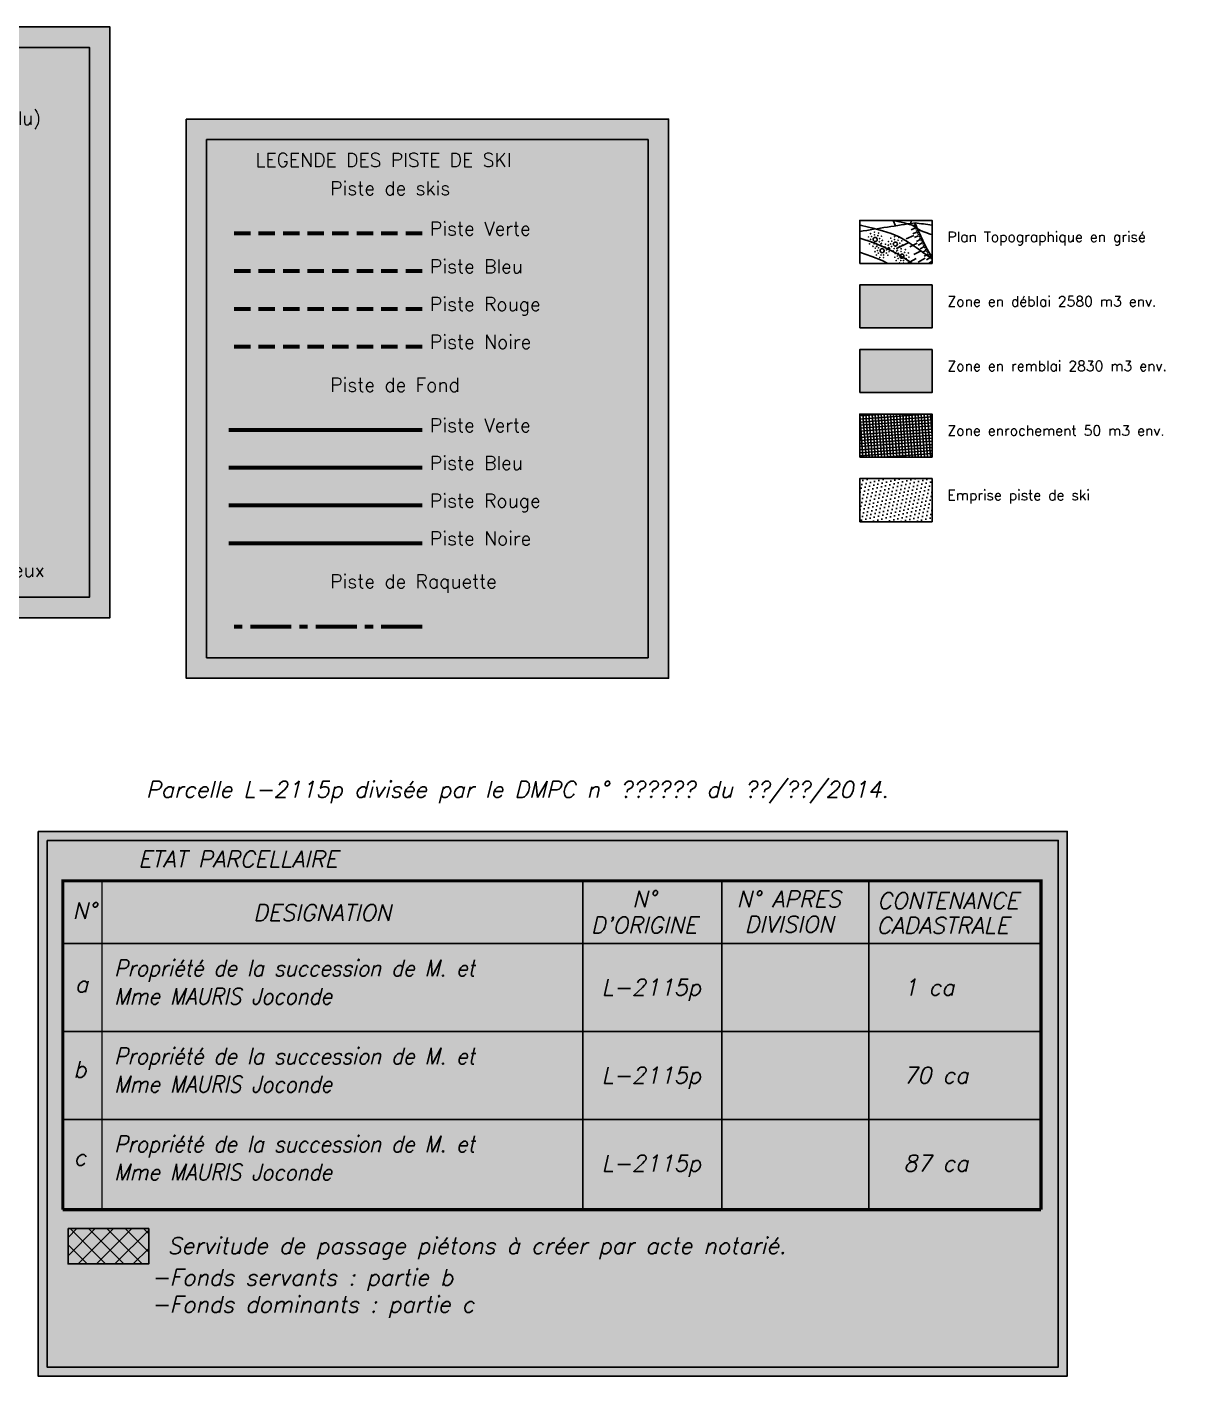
# Paper-space layout 'Layout1' of a CAD drawing. Extents: x -43 to 2298, y -18 to 768.
# Drawn here: x 272.8 to 413.9, y 24.7 to 189.8 of the extents above; entities that cross this region are included whole.
import ezdxf
from ezdxf.enums import TextEntityAlignment as Align

# ---------------------------------------------------------------- set-up
doc = ezdxf.new("R2010")
doc.units = 0
doc.header["$LTSCALE"] = 2
doc.linetypes.add('AXESX2', pattern=[4, 2.5, -0.5, 0.5, -0.5])
doc.linetypes.add('DISCONTINUX2', pattern=[1.5, 1, -0.5])
doc.layers.add('CARTOUCHE', color=7, linetype='Continuous')
doc.layers.add('CARTOUCHE_Hachures', color=255, linetype='Continuous')
doc.styles.add('17', font='romans.shx', dxfattribs={"oblique": 13.5, "height": 0.34})
doc.styles.add('5', font='romanc', dxfattribs={"oblique": 13.5, "height": 0.34})
doc.styles.add('9', font='romans', dxfattribs={"oblique": 13.5, "height": 0.28})

psp = doc.layouts.get("Layout1")

# ---------------------------------------------------------------- hatches: boundary and pattern name
at = {"layer": 'CARTOUCHE'}
for color, points in [(41, [(374.67, 152.94), (374.67, 158.2), (383.51, 158.2), (383.51, 152.94)]), (81, [(374.67, 145.03), (374.67, 150.3), (383.51, 150.3), (383.51, 145.03)]), (131, [(281.93, 77.6), (277.13, 77.6), (277.13, 66.83), (281.93, 66.83)]), (51, [(281.93, 66.83), (277.13, 66.83), (277.13, 56.07), (281.93, 56.07)]), (31, [(281.93, 56.07), (277.13, 56.07), (277.13, 45.3), (281.93, 45.3)])]:
    psp.add_hatch(color=color, dxfattribs=at).paths.add_polyline_path(points)
h = psp.add_hatch(dxfattribs=at)
h.set_pattern_fill('BAT_PUBL', color=1, scale=0.5, angle=49.2353, style=0)
h.set_pattern_definition([(94.23531, (-356418.254, -915399.06234), (-0.37397593234, -0.02769480147), []), (184.23531, (-356418.254, -915399.06234), (0.02769480147, -0.37397593234), [])])
h.paths.add_polyline_path([(374.67, 137.13), (374.67, 142.4), (383.51, 142.4), (383.51, 137.13)])
h = psp.add_hatch(dxfattribs=at)
h.set_pattern_fill('DOTS', color=1, scale=0.3, angle=76.9779, style=0)
h.set_pattern_definition([(76.97790139, (110917.62037, -978242.5778), (-0.4103464332, 0.3393131045), [0, -0.47625])])
h.paths.add_polyline_path([(374.67, 129.23), (374.67, 134.5), (383.51, 134.5), (383.51, 129.23)])
h = psp.add_hatch(dxfattribs=at)
h.set_pattern_fill('ANSI37', color=81, scale=0.5)
h.set_pattern_definition([(45, (43.8387, -196.7908), (-1.122532, 1.122532), []), (135, (43.8387, -196.7908), (-1.122532, -1.122532), [])])
h.paths.add_polyline_path([(287.65, 42.71), (277.78, 42.71), (277.78, 38.4), (287.65, 38.4)])
at = {"layer": 'CARTOUCHE_Hachures'}
for points in [[(230.96, 189.78), (282.9, 189.78), (282.9, 117.48), (230.96, 117.48)], [(292.24, 178.5), (351.27, 178.5), (351.27, 110.07), (292.24, 110.07)]]:
    psp.add_hatch(color=256, dxfattribs=at).paths.add_polyline_path(points)
h = psp.add_hatch(color=256, dxfattribs=at)
h.dxf.hatch_style = 1
h.paths.add_polyline_path([(274.11, 91.33), (400.06, 91.33), (400.06, 24.67), (274.11, 24.67)])

# ---------------------------------------------------------------- linework, layer by layer
at = {"layer": 'CARTOUCHE'}
for p, q in [((378.75, 166.11), (379.02, 165.44)), ((380.94, 166.11), (380.93, 165.72)), ((381.42, 165.14), (380.96, 164.94)), ((381.51, 165.58), (381.28, 165.49)), ((381.46, 165.7), (381.31, 165.64)), ((381.6, 165.35), (381.37, 165.25)), ((381.7, 165.12), (381.47, 165.02)), ((381.27, 164.24), (380.36, 163.83)), ((381.62, 164.67), (381.16, 164.47)), ((381.83, 164.21), (381.37, 164)), ((381.8, 164.89), (381.57, 164.79)), ((382.04, 163.76), (381.59, 163.54)), ((381.9, 164.66), (381.67, 164.56)), ((382, 164.43), (381.78, 164.33)), ((382.11, 164.2), (381.88, 164.1)), ((382.21, 163.98), (381.99, 163.87)), ((382.32, 163.75), (382.1, 163.64)), ((382.43, 163.53), (382.21, 163.42)), ((380.58, 163.34), (379.18, 162.68)), ((381.71, 163.31), (380.81, 162.86)), ((382.18, 162.4), (381.3, 161.92)), ((382.27, 163.31), (381.82, 163.08)), ((382.5, 162.86), (382.06, 162.62)), ((382.74, 162.41), (382.3, 162.17)), ((382.55, 163.31), (382.33, 163.19)), ((382.66, 163.09), (382.44, 162.97)), ((382.78, 162.86), (382.56, 162.75)), ((382.99, 161.98), (382.56, 161.72)), ((382.9, 162.64), (382.68, 162.52)), ((383.02, 162.43), (382.8, 162.3)), ((383.14, 162.21), (382.93, 162.08)), ((383.27, 161.99), (383.05, 161.87)), ((381.56, 161.45), (380.48, 160.84)), ((382.69, 161.5), (381.83, 160.99)), ((383.25, 161.54), (382.82, 161.28)), ((383.51, 161.11), (383.09, 160.85)), ((383.4, 161.78), (383.18, 161.65)), ((383.53, 161.56), (383.31, 161.43)), ((383.51, 161.26), (383.45, 161.22))]:
    psp.add_line(p, q, dxfattribs=at)
at = {"layer": 'CARTOUCHE', "color": 0}
for points in [[(230.96, 189.78), (282.9, 189.78), (282.9, 117.48), (230.96, 117.48), (230.96, 189.78)], [(292.24, 178.5), (351.27, 178.5), (351.27, 110.07), (292.24, 110.07), (292.24, 178.5)]]:
    psp.add_lwpolyline(points, dxfattribs=at)
at = {"layer": 'CARTOUCHE', "color": 7, "lineweight": 25}
for points in [[(233.46, 187.28), (280.4, 187.28), (280.4, 119.98), (233.46, 119.98), (233.46, 187.28)], [(294.74, 176), (348.77, 176), (348.77, 112.57), (294.74, 112.57), (294.74, 176)]]:
    psp.add_lwpolyline(points, dxfattribs=at)
at = {"layer": 'CARTOUCHE'}
for points in [[(374.67, 160.84), (374.67, 166.11), (383.51, 166.11), (383.51, 160.84)], [(374.67, 152.94), (374.67, 158.2), (383.51, 158.2), (383.51, 152.94)], [(374.67, 145.03), (374.67, 150.3), (383.51, 150.3), (383.51, 145.03)], [(374.67, 137.13), (374.67, 142.4), (383.51, 142.4), (383.51, 137.13)], [(374.67, 129.23), (374.67, 134.5), (383.51, 134.5), (383.51, 129.23)], [(274.11, 91.33), (400.06, 91.33), (400.06, 24.67), (274.11, 24.67)], [(275.21, 90.23), (398.96, 90.23), (398.96, 25.77), (275.21, 25.77)], [(277.78, 42.71), (287.65, 42.71), (287.65, 38.4), (277.78, 38.4)]]:
    psp.add_lwpolyline(points, close=True, dxfattribs=at)
for points in [[(374.67, 164.75, -0.005268), (381.43, 165.79, 1.689714)], [(383.51, 161.59, -0.043416), (381.43, 165.79, 9.433803)], [(381.43, 165.79, -0.005711), (383.51, 165.54, -0.095058)]]:
    psp.add_lwpolyline(points, format="xyb", dxfattribs=at)
at = {"layer": 'CARTOUCHE', "linetype": 'Continuous'}
for points, elevation in [([(383.51, 161.4), (382.75, 161.95), (381.58, 162.79), (380.48, 163.53), (379.47, 164.09), (378.49, 164.51), (377.45, 164.84), (376.27, 165.15), (374.89, 165.49), (374.67, 165.53)], 1735), ([(383.51, 164.36), (383.3, 164.43), (382.75, 164.61), (382.38, 164.74), (382.11, 164.86), (381.88, 165), (381.66, 165.15), (381.45, 165.29), (381.27, 165.42), (381.08, 165.51), (380.74, 165.62), (380.09, 165.79), (378.96, 166.05), (378.69, 166.11)], 1736), ([(381.09, 160.84), (380.74, 161.09), (379.19, 162.06), (377.66, 162.84), (376.18, 163.45), (374.81, 163.91), (374.67, 163.94)], 1734), ([(378.11, 160.84), (377.41, 161.19), (376.13, 161.7), (374.74, 162.18), (374.67, 162.2)], 1733)]:
    psp.add_lwpolyline(points, dxfattribs=dict(at, elevation=elevation))
at = {"layer": 'CARTOUCHE', "color": 91, "linetype": 'DISCONTINUX2', "lineweight": 60, "flags": 128}
psp.add_lwpolyline([(321.1, 164.51), (297.45, 164.51)], dxfattribs=at)
at = {"layer": 'CARTOUCHE', "color": 141, "linetype": 'DISCONTINUX2', "lineweight": 60, "flags": 128}
psp.add_lwpolyline([(321.1, 159.88), (297.45, 159.88)], dxfattribs=at)
at = {"layer": 'CARTOUCHE', "color": 21, "linetype": 'DISCONTINUX2', "lineweight": 60, "flags": 128}
psp.add_lwpolyline([(321.1, 155.26), (297.45, 155.26)], dxfattribs=at)
at = {"layer": 'CARTOUCHE', "color": 253, "linetype": 'DISCONTINUX2', "lineweight": 60, "flags": 128}
psp.add_lwpolyline([(321.1, 150.64), (297.45, 150.64)], dxfattribs=at)
at = {"layer": 'CARTOUCHE', "color": 3, "linetype": 'Continuous', "lineweight": 60, "ltscale": 5, "flags": 128}
psp.add_lwpolyline([(321.1, 140.44), (297.45, 140.44)], dxfattribs=at)
at = {"layer": 'CARTOUCHE', "color": 140, "linetype": 'Continuous', "lineweight": 60, "ltscale": 5, "flags": 128}
psp.add_lwpolyline([(321.1, 135.82), (297.45, 135.82)], dxfattribs=at)
at = {"layer": 'CARTOUCHE', "color": 1, "linetype": 'Continuous', "lineweight": 60, "ltscale": 5, "flags": 128}
psp.add_lwpolyline([(321.1, 131.2), (297.45, 131.2)], dxfattribs=at)
at = {"layer": 'CARTOUCHE', "color": 7, "linetype": 'Continuous', "lineweight": 60, "ltscale": 5, "flags": 128}
psp.add_lwpolyline([(321.1, 126.58), (297.45, 126.58)], dxfattribs=at)
at = {"layer": 'CARTOUCHE', "color": 252, "linetype": 'AXESX2', "lineweight": 60, "flags": 128}
psp.add_lwpolyline([(321.1, 116.38), (297.45, 116.38)], dxfattribs=at)
at = {"layer": 'CARTOUCHE', "flags": 128}
for points, const_width in [([(396.84, 45.03), (396.84, 85.28), (340.79, 85.28), (277.13, 85.28), (277.13, 45.03)], 0.384), ([(281.93, 45.03), (281.93, 85.28)], 0.192), ([(340.79, 85.28), (340.79, 45.03)], 0.192), ([(357.79, 85.28), (357.79, 45.03)], 0.192), ([(375.79, 85.28), (375.79, 45.03)], 0.192), ([(277.13, 77.6), (281.93, 77.6)], 0.192), ([(281.93, 77.6), (396.84, 77.6)], 0.192), ([(277.13, 66.84), (340.79, 66.84), (396.84, 66.84)], 0.192), ([(277.13, 56.07), (396.84, 56.07)], 0.192), ([(277.13, 45.03), (396.84, 45.03)], 0.384)]:
    psp.add_lwpolyline(points, dxfattribs=dict(at, const_width=const_width))
at = {"layer": 'CARTOUCHE'}
for centre, major_axis, start_param, end_param in [((375.68, 163.64), (-0.0141, 0.0141), -1.496876, 4.786309), ((375.73, 164.08), (0.0141, 0.0141), 0.07392, 6.357105), ((375.99, 164.49), (-0.0141, 0.0141), -1.496876, 4.786309), ((375.99, 163.79), (0.0141, 0.0141), 0.07392, 6.357105), ((376.09, 163.47), (-0.0141, 0.0141), -1.496876, 4.786309), ((376.12, 164.14), (-0.0141, 0.0141), -1.496876, 4.786309), ((376.46, 164.34), (-0.0141, 0.0141), -1.496876, 4.786309), ((376.47, 164.68), (-0.0141, 0.0141), -1.496876, 4.786309), ((376.89, 164.25), (0.0141, 0.0141), 0.07392, 6.357105), ((376.97, 164.57), (0.0141, 0.0141), 0.07392, 6.357105), ((377.06, 163.49), (0.0141, 0.0141), 0.07392, 6.357105), ((377.11, 163.88), (0.0141, 0.0141), 0.07392, 6.357105), ((377.34, 164.17), (-0.0141, 0.0141), -1.496876, 4.786309), ((377.42, 163.66), (-0.0141, 0.0141), -1.496876, 4.786309), ((378.19, 163.52), (0.0141, 0.0141), 0.07392, 6.357105), ((378.46, 163.93), (-0.0141, 0.0141), -1.496876, 4.786309), ((378.58, 163.57), (-0.0141, 0.0141), -1.496876, 4.786309), ((378.92, 163.77), (-0.0141, 0.0141), -1.496876, 4.786309), ((378.93, 164.11), (-0.0141, 0.0141), -1.496876, 4.786309), ((379.36, 163.68), (0.0141, 0.0141), 0.07392, 6.357105), ((379.44, 164.01), (0.0141, 0.0141), 0.07392, 6.357105), ((379.81, 163.61), (-0.0141, 0.0141), -1.496876, 4.786309), ((375.86, 163.24), (0.0141, 0.0141), 0.07392, 6.357105), ((376.28, 162.94), (0.0141, 0.0141), 0.07392, 6.357105), ((376.42, 163.24), (-0.0141, 0.0141), -1.496876, 4.786309), ((376.53, 162.27), (-0.0141, 0.0141), -1.496876, 4.786309), ((376.57, 162.71), (0.0141, 0.0141), 0.07392, 6.357105), ((376.7, 161.87), (0.0141, 0.0141), 0.07392, 6.357105), ((376.73, 162.92), (0.0141, 0.0141), 0.07392, 6.357105), ((376.75, 163.25), (0.0141, 0.0141), 0.07392, 6.357105), ((376.84, 162.42), (0.0141, 0.0141), 0.07392, 6.357105), ((376.84, 163.12), (-0.0141, 0.0141), -1.496876, 4.786309), ((376.94, 162.1), (-0.0141, 0.0141), -1.496876, 4.786309), ((376.96, 162.76), (-0.0141, 0.0141), -1.496876, 4.786309), ((377.27, 163.23), (0.0141, 0.0141), 0.07392, 6.357105), ((377.26, 161.87), (-0.0141, 0.0141), -1.496876, 4.786309), ((377.3, 162.96), (-0.0141, 0.0141), -1.496876, 4.786309), ((377.31, 163.3), (-0.0141, 0.0141), -1.496876, 4.786309), ((377.59, 161.88), (0.0141, 0.0141), 0.07392, 6.357105), ((377.74, 162.87), (0.0141, 0.0141), 0.07392, 6.357105), ((377.82, 163.2), (0.0141, 0.0141), 0.07392, 6.357105), ((377.91, 162.12), (0.0141, 0.0141), 0.07392, 6.357105), ((377.95, 162.51), (0.0141, 0.0141), 0.07392, 6.357105), ((378.11, 161.85), (0.0141, 0.0141), 0.07392, 6.357105), ((378.15, 163.08), (-0.0141, 0.0141), -1.496876, 4.786309), ((378.19, 162.8), (-0.0141, 0.0141), -1.496876, 4.786309), ((378.26, 162.28), (-0.0141, 0.0141), -1.496876, 4.786309), ((378.32, 162.68), (0.0141, 0.0141), 0.07392, 6.357105), ((378.46, 163.23), (0.0141, 0.0141), 0.07392, 6.357105), ((378.56, 162.91), (-0.0141, 0.0141), -1.496876, 4.786309), ((378.74, 162.38), (0.0141, 0.0141), 0.07392, 6.357105), ((378.88, 162.68), (-0.0141, 0.0141), -1.496876, 4.786309), ((379, 162.04), (0.0141, 0.0141), 0.07392, 6.357105), ((379.2, 162.36), (0.0141, 0.0141), 0.07392, 6.357105), ((379.21, 162.69), (0.0141, 0.0141), 0.07392, 6.357105), ((379.27, 162.45), (-0.0141, 0.0141), -1.496876, 4.786309), ((379.39, 162.09), (-0.0141, 0.0141), -1.496876, 4.786309), ((379.53, 162.93), (0.0141, 0.0141), 0.07392, 6.357105), ((379.57, 163.32), (0.0141, 0.0141), 0.07392, 6.357105), ((379.73, 162.66), (0.0141, 0.0141), 0.07392, 6.357105), ((379.73, 162.29), (-0.0141, 0.0141), -1.496876, 4.786309), ((379.74, 162.63), (-0.0141, 0.0141), -1.496876, 4.786309), ((379.88, 163.09), (-0.0141, 0.0141), -1.496876, 4.786309), ((380.17, 162.2), (0.0141, 0.0141), 0.07392, 6.357105), ((380.25, 162.53), (0.0141, 0.0141), 0.07392, 6.357105), ((380.38, 161.84), (0.0141, 0.0141), 0.07392, 6.357105), ((380.62, 162.13), (-0.0141, 0.0141), -1.496876, 4.786309), ((377.12, 161.57), (0.0141, 0.0141), 0.07392, 6.357105), ((377.57, 161.55), (0.0141, 0.0141), 0.07392, 6.357105), ((378.96, 161.6), (-0.0141, 0.0141), -1.496876, 4.786309), ((379.13, 161.2), (0.0141, 0.0141), 0.07392, 6.357105), ((379.27, 161.75), (0.0141, 0.0141), 0.07392, 6.357105), ((379.37, 161.43), (-0.0141, 0.0141), -1.496876, 4.786309), ((379.55, 160.9), (0.0141, 0.0141), 0.07392, 6.357105), ((379.69, 161.2), (-0.0141, 0.0141), -1.496876, 4.786309), ((380.01, 160.88), (0.0141, 0.0141), 0.07392, 6.357105), ((380.02, 161.21), (0.0141, 0.0141), 0.07392, 6.357105), ((380.34, 161.45), (0.0141, 0.0141), 0.07392, 6.357105), ((380.54, 161.18), (0.0141, 0.0141), 0.07392, 6.357105), ((380.69, 161.61), (-0.0141, 0.0141), -1.496876, 4.786309)]:
    psp.add_ellipse(centre, major_axis=major_axis, ratio=1, start_param=start_param, end_param=end_param, dxfattribs=at)
at = {"layer": 'CARTOUCHE', "color": 0}
for centre in [(376.55, 163.78), (379.02, 163.21), (377.4, 162.4), (379.83, 161.73)]:
    psp.add_ellipse(centre, major_axis=(0.177, 0.177), ratio=1, start_param=0.07392, end_param=6.357105, dxfattribs=at)

# ---------------------------------------------------------------- texts
at = {"layer": 'CARTOUCHE', "style": '17'}
psp.add_text('Arbre (fruitier, feuillu)', height=1.6, dxfattribs=at).set_placement((250.73, 177.82))
at = {"layer": 'CARTOUCHE', "color": 0, "lineweight": 15, "style": '17'}
psp.add_text('LEGENDE DES PISTE DE SKI', height=1.6804, rotation=0, dxfattribs=at).set_placement((300.71, 172.67))
at = {"layer": 'CARTOUCHE', "color": 0, "lineweight": 30, "style": '17'}
for s, p in [('Piste de skis', (309.87, 169.2)), ('Piste Noire', (322.07, 150.4)), ('Piste de Fond', (309.87, 145.14)), ('Piste Noire', (322.07, 126.34)), ('Piste de Raquette', (309.87, 121.08))]:
    psp.add_text(s, height=1.6804, rotation=0, dxfattribs=at).set_placement(p)
at = {"layer": 'CARTOUCHE', "color": 3, "lineweight": 30, "style": '17'}
for p in [(322.07, 164.26), (322.07, 140.2)]:
    psp.add_text('Piste Verte', height=1.6804, rotation=0, dxfattribs=at).set_placement(p)
at = {"layer": 'CARTOUCHE', "style": '5'}
for s, p in [('Plan Topographique en grisé', (385.41, 163.47)), ('Zone en déblai 2580 m3 env.', (385.41, 155.57)), ('Zone en remblai 2830 m3 env.', (385.41, 147.66)), ('Zone enrochement 50 m3 env.', (385.41, 139.76)), ('Emprise piste de ski', (385.41, 131.86))]:
    psp.add_text(s, height=1.25, rotation=0, dxfattribs=at).set_placement(p)
at = {"layer": 'CARTOUCHE', "color": 140, "lineweight": 30, "style": '17'}
for p in [(322.07, 159.64), (322.07, 135.58)]:
    psp.add_text('Piste Bleu', height=1.68, rotation=0, dxfattribs=at).set_placement(p)
at = {"layer": 'CARTOUCHE', "color": 230, "lineweight": 30, "style": '17'}
for p in [(322.07, 155.02), (322.07, 130.96)]:
    psp.add_text('Piste Rouge', height=1.6804, rotation=0, dxfattribs=at).set_placement(p)
at = {"layer": 'CARTOUCHE', "color": 7, "style": '17'}
psp.add_text('Affleurement rocheux', height=1.6804, dxfattribs=at).set_placement((250.73, 122.48))
at = {"layer": 'CARTOUCHE', "color": 1, "style": '9', "oblique": 13.5}
psp.add_text('Parcelle L-2115p divisée par le DMPC n° ?????? du ??/??/2014. ', height=2, rotation=360, dxfattribs=at).set_placement((287.32, 95.46))
at = {"layer": 'CARTOUCHE', "style": '9', "oblique": 13.5}
for s, p in [('ETAT PARCELLAIRE', (286.38, 86.94)), ('N°', (278.33, 80.61)), ('N°', (346.83, 82.07)), ('N° APRES', (359.6, 82.04)), ('CONTENANCE', (376.81, 81.83)), ('DESIGNATION', (300.44, 80.38)), ('DIVISION', (360.59, 78.97)), ("D'ORIGINE", (341.76, 78.86)), ('CADASTRALE', (376.72, 78.82)), ('a', (278.62, 71.65)), ('L-2115p', (343.07, 71.25)), ('1 ca', (380, 71.25)), ('L-2115p', (343.07, 60.49)), ('70 ca', (380, 60.49)), ('L-2115p', (343.07, 49.72)), ('87 ca', (380, 49.72)), ('Servitude de passage piétons à créer par acte notarié.', (289.96, 39.62)), ('-Fonds servants : partie b', (287.98, 35.75)), ('-Fonds dominants : partie c', (287.98, 32.44))]:
    psp.add_text(s, height=2, rotation=360, dxfattribs=at).set_placement(p)
at = {"layer": 'CARTOUCHE', "style": '9', "oblique": 13.5, "width": 0.9}
for s, p in [('Propriété de la succession de M. et ', (283.46, 73.6)), ('Mme MAURIS Joconde', (283.46, 70.15)), ('Propriété de la succession de M. et ', (283.46, 62.83)), ('Mme MAURIS Joconde', (283.46, 59.39)), ('Propriété de la succession de M. et ', (283.46, 52.07)), ('Mme MAURIS Joconde', (283.46, 48.62))]:
    psp.add_text(s, height=2, rotation=360, dxfattribs=at).set_placement(p)
at = {"layer": 'CARTOUCHE', "style": '9', "oblique": 13.5}
for s, p in [('b', (279.24, 62.2)), ('c', (279.24, 51.43))]:
    psp.add_text(s, height=2, rotation=360, dxfattribs=at).set_placement(p, align=Align.MIDDLE_CENTER)

doc.saveas('drawing.dxf')
